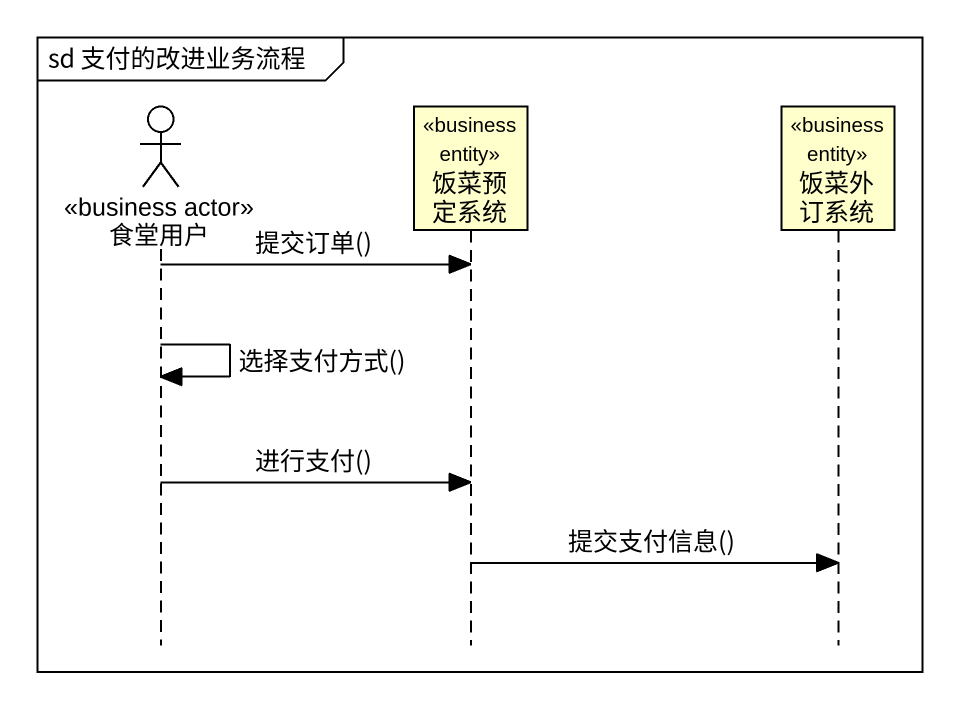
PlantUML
@startuml
mainframe sd 支付的改进业务流程
hide footbox
actor 食堂用户 <<business actor>>
participant 饭菜预定系统 <<business entity>>
participant 饭菜外订系统 <<business entity>>

食堂用户 -> 饭菜预定系统 : 提交订单()
食堂用户 -> 食堂用户 : 选择支付方式()
食堂用户 -> 饭菜预定系统 : 进行支付()
饭菜预定系统 -> 饭菜外订系统 : 提交支付信息()
@enduml
